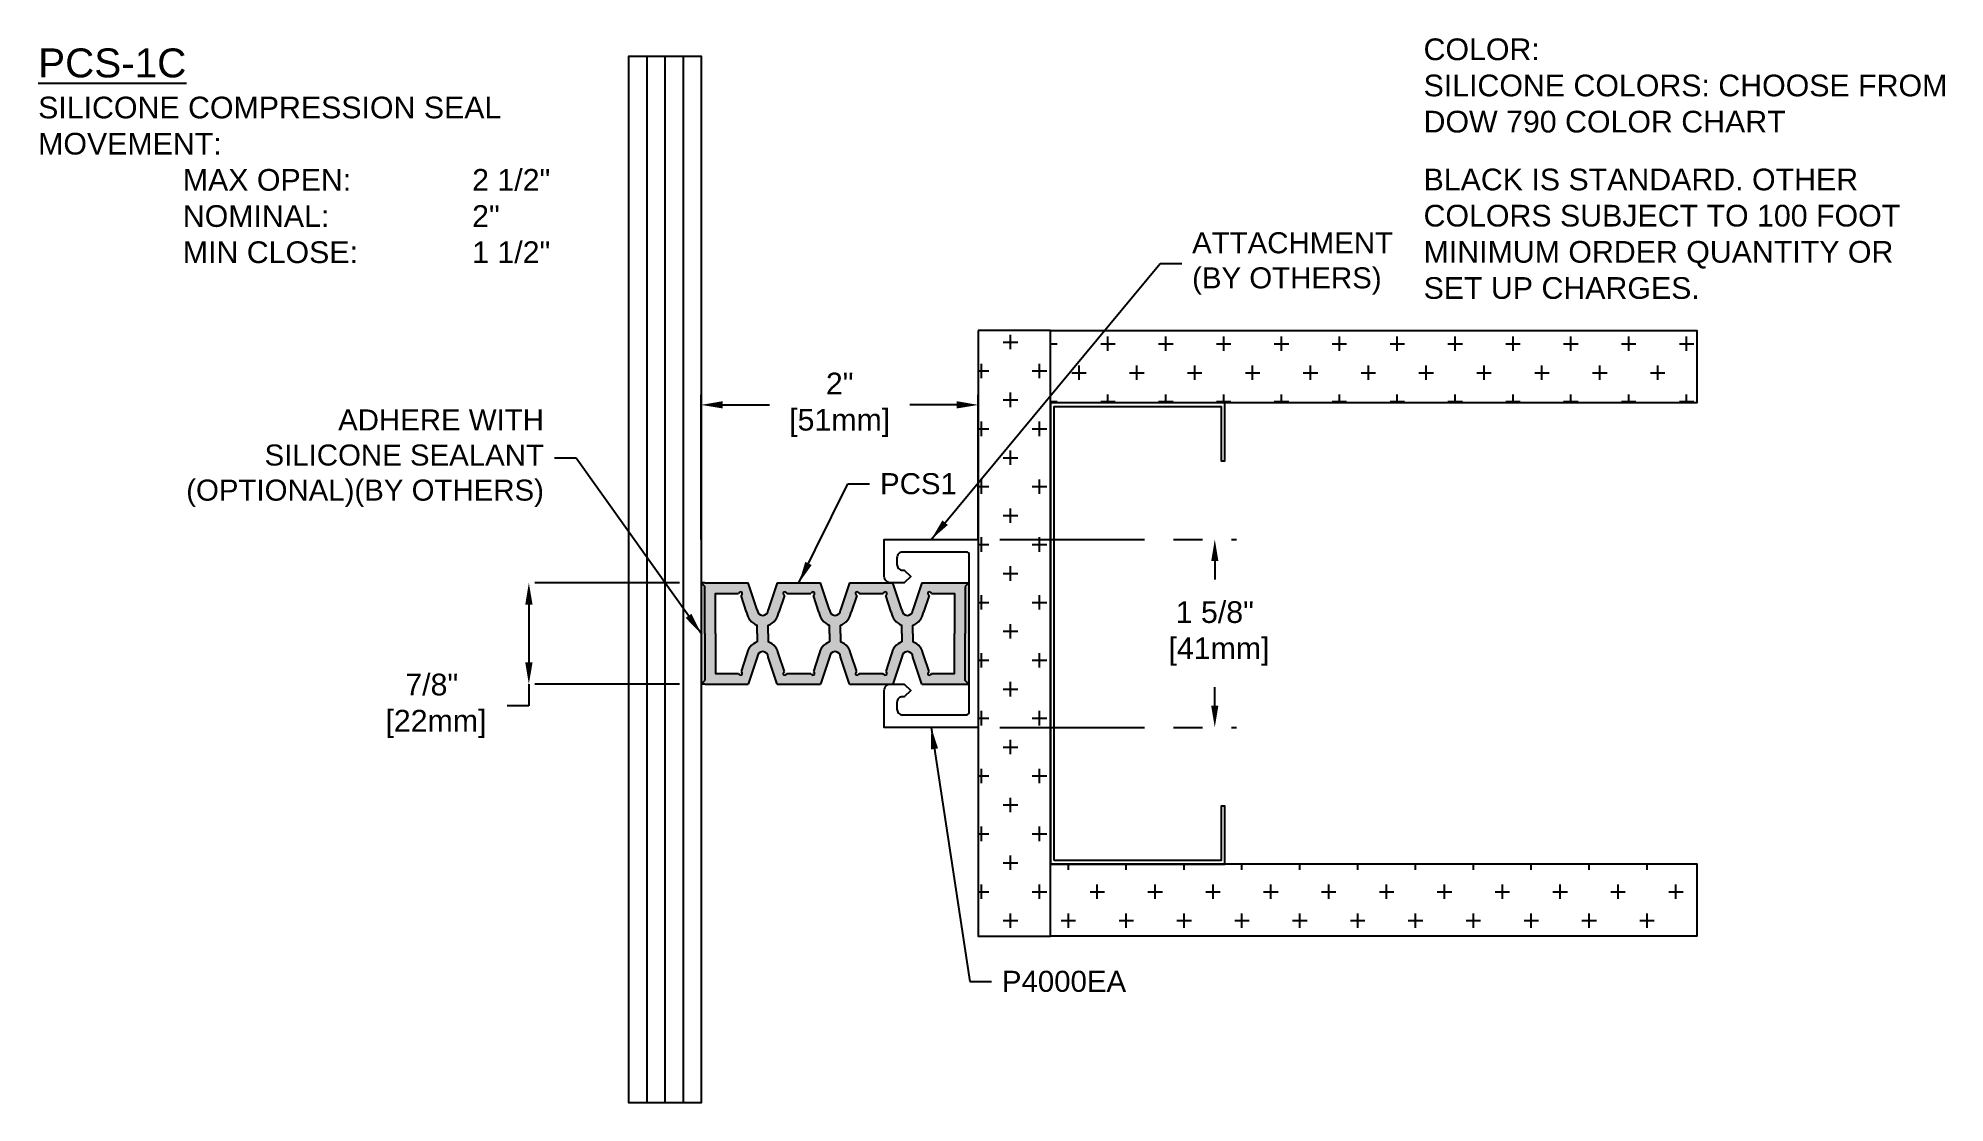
# Model space of a CAD drawing. Header units: inches. Extents: x -7.2 to 9.3, y 36.9 to 46.1.
import ezdxf

# ---------------------------------------------------------------- set-up
doc = ezdxf.new("R2010")
doc.units = ezdxf.units.IN
doc.header["$MEASUREMENT"] = 0
doc.linetypes.add('CENTER', pattern=[2, 1.25, -0.25, 0.25, -0.25])
for name, color, linetype in [('Border', 7, 'Continuous'), ('CONDITIONS', 1, 'Continuous'), ('DIMENSION', 3, 'CENTER'), ('Seal', 2, 'Continuous'), ('TEXT', 2, 'Continuous')]:
    doc.layers.add(name, color=color, linetype=linetype)
doc.styles.add('ARIAL', font='arial.ttf')
doc.dimstyles.new('Arial', dxfattribs={"dimtxt": 0.1875, "dimasz": 0.1875, "dimexe": 0.1875, "dimexo": 0.1875, "dimgap": 0.1875, "dimtad": 0, "dimtih": 1, "dimtoh": 1, "dimdec": 4, "dimzin": 3, "dimdsep": 46, "dimlunit": 4, "dimtxsty": 'ARIAL', "dimcen": 0.1875, "dimadec": 0, "dimazin": 0, "dimtfac": 1, "dimtdec": 4, "dimtofl": 0, "dimtmove": 0, "dimatfit": 3, "dimfxl": 0, "dimfrac": 2, "dimtolj": 1, "dimtzin": 0, "dimarcsym": 0})
pattern_1 = [(37.5, (-2.846002, -16.795774), (-0.0006299336, 0.0192682377), [0, -0.0152, 0, -0.017, 0, -0.01625]), (7.5, (-2.846002, -16.795774), (0.017697767, 0.028221461), [0, -0.0082, 0, -0.0137, 0, -0.00525]), (327.5, (-2.858302, -16.795774), (0.0311414186, 5.65905e-05), [0, -0.005, 0, -0.018, 0, -0.0235]), (317.5, (-2.858302, -16.795774), (0.030061266, 0.008776756), [0, -0.0025, 0, -0.0118, 0, -0.0135])]
pattern_2 = [(0, (-12.81393, 25.01516), (0.25, 0.25), [0.125, -0.375]), (90, (-12.75143, 24.95266), (-0.25, 0.25), [0.125, -0.375])]

# ---------------------------------------------------------------- blocks, each defined once
blk = doc.blocks.new('stud1')
at = {"layer": 'CONDITIONS'}
blk.add_lwpolyline([(1.475, 3.955), (1.475, 0.03), (0.03, 0.03), (0.03, 0.5), (0, 0.5), (0, 0), (1.505, 0), (1.505, 3.985), (0, 3.985), (0, 3.485), (0.03, 3.485), (0.03, 3.955)], close=True, dxfattribs=at)
blk = doc.blocks.new('4mstd1')
at = {"layer": 'CONDITIONS'}
blk.add_blockref('stud1', (0, 0), dxfattribs=at)
blk = doc.blocks.new('*D7')
at = {"layer": 'Defpoints', "color": 0}
for p in [(-1.424, 42.972), (-1.424, 41.622), (0.97, 41.622)]:
    blk.add_point(p, dxfattribs=at)
at = {"layer": 'DIMENSION', "color": 0, "lineweight": -2}
for p, q in [((-1.424, 41.81), (-1.424, 43.16)), ((0.97, 41.81), (0.97, 43.16)), ((-1.237, 42.972), (-0.834, 42.972)), ((0.783, 42.972), (0.38, 42.972))]:
    blk.add_line(p, q, dxfattribs=at)
at = {"layer": 'DIMENSION', "color": 0}
for points in [[(-1.237, 43.004), (-1.237, 42.941), (-1.424, 42.972)], [(0.783, 43.004), (0.783, 42.941), (0.97, 42.972)]]:
    blk.add_solid(points, dxfattribs=at)
at = {"layer": 'DIMENSION', "color": 0, "insert": (-0.227, 42.972), "char_height": 0.1875, "attachment_point": 5, "style": 'ARIAL'}
blk.add_mtext('\\A1;2"\\P[51mm]', dxfattribs=at)
blk = doc.blocks.new('*D8')
at = {"layer": 'Defpoints', "color": 0}
for p in [(-1.424, 41.434), (-2.913, 40.559), (-1.424, 40.559)]:
    blk.add_point(p, dxfattribs=at)
at = {"layer": 'DIMENSION', "color": 0, "lineweight": -2}
for p, q in [((-1.612, 41.434), (-3.1, 41.434)), ((-2.913, 41.246), (-2.913, 40.746)), ((-1.612, 40.559), (-3.1, 40.559)), ((-2.913, 40.559), (-2.913, 40.371)), ((-2.913, 40.371), (-3.1, 40.371))]:
    blk.add_line(p, q, dxfattribs=at)
at = {"layer": 'DIMENSION', "color": 0}
for points in [[(-2.944, 41.246), (-2.881, 41.246), (-2.913, 41.434)], [(-2.944, 40.746), (-2.881, 40.746), (-2.913, 40.559)]]:
    blk.add_solid(points, dxfattribs=at)
at = {"layer": 'DIMENSION', "color": 0, "insert": (-3.752, 40.371), "char_height": 0.1875, "attachment_point": 5, "style": 'ARIAL'}
blk.add_mtext('\\A1;7/8"\\P [22mm]', dxfattribs=at)
blk = doc.blocks.new('*D9')
at = {"layer": 'Defpoints', "color": 0}
for p in [(0.97, 41.81), (0.97, 40.185), (3.014, 40.185)]:
    blk.add_point(p, dxfattribs=at)
at = {"layer": 'DIMENSION', "color": 0, "lineweight": -2}
for p, q in [((1.158, 41.81), (3.202, 41.81)), ((3.014, 41.622), (3.014, 41.463)), ((3.014, 40.372), (3.014, 40.532)), ((1.158, 40.185), (3.202, 40.185))]:
    blk.add_line(p, q, dxfattribs=at)
at = {"layer": 'DIMENSION', "color": 0}
for points in [[(2.983, 41.622), (3.045, 41.622), (3.014, 41.81)], [(2.983, 40.372), (3.045, 40.372), (3.014, 40.185)]]:
    blk.add_solid(points, dxfattribs=at)
at = {"layer": 'DIMENSION', "color": 0, "insert": (3.014, 40.997), "char_height": 0.1875, "attachment_point": 5, "style": 'ARIAL'}
blk.add_mtext('\\A1;1 5/8"\\P [41mm]', dxfattribs=at)
blk = doc.blocks.new('PCS1')
at = {"layer": 'Seal'}
h = blk.add_hatch(color=256, dxfattribs=at)
h.dxf.hatch_style = 1
h.paths.add_polyline_path([(1.11, 0.234, -1), (1.204, 0.234), (1.282, 0), (1.657, 0), (1.735, 0.234, -1), (1.829, 0.234), (1.907, 0), (2.282, 0), (2.314, 0), (2.282, 0.032), (2.282, 0.437), (2.282, 0.843), (2.314, 0.875), (2.282, 0.875), (1.907, 0.875), (1.829, 0.641, -1), (1.735, 0.641), (1.657, 0.875), (1.282, 0.875), (1.204, 0.641, -1), (1.11, 0.641), (1.032, 0.875), (0.657, 0.875), (0.579, 0.641, -1), (0.485, 0.641), (0.407, 0.875), (0.032, 0.875), (0, 0.875), (0.032, 0.843), (0.032, 0.437), (0.032, 0.032), (0, 0), (0.032, 0), (0.407, 0), (0.485, 0.234, -1), (0.579, 0.234), (0.657, 0), (1.032, 0)])
h.paths.add_polyline_path([(0.671, 0.253, 0.281167), (0.579, 0.366), (0.579, 0.437), (0.579, 0.509, 0.281167), (0.671, 0.622), (0.719, 0.767, -1.953437), (0.74, 0.782), (0.949, 0.782, -1.953437), (0.97, 0.767), (1.018, 0.622, 0.281167), (1.11, 0.509), (1.11, 0.437), (1.11, 0.366, 0.281167), (1.018, 0.253), (0.97, 0.108, -1.953437), (0.949, 0.093), (0.74, 0.093, -1.953437), (0.719, 0.108)], flags=16)
h.paths.add_polyline_path([(0.485, 0.366, 0.281167), (0.393, 0.253), (0.345, 0.108, -1.953437), (0.324, 0.093), (0.125, 0.093), (0.125, 0.437), (0.125, 0.782), (0.324, 0.782, -1.953437), (0.345, 0.767), (0.393, 0.622, 0.281167), (0.485, 0.509), (0.485, 0.437)], flags=16)
h.paths.add_polyline_path([(1.204, 0.366), (1.204, 0.437), (1.204, 0.509, 0.281167), (1.296, 0.622), (1.344, 0.767, -1.953437), (1.365, 0.782), (1.574, 0.782, -1.953437), (1.595, 0.767), (1.643, 0.622, 0.281167), (1.735, 0.509), (1.735, 0.437), (1.735, 0.366, 0.281167), (1.643, 0.253), (1.595, 0.108, -1.953437), (1.574, 0.093), (1.365, 0.093, -1.953437), (1.344, 0.108), (1.296, 0.253, 0.281167)], flags=16)
h.paths.add_polyline_path([(1.829, 0.366), (1.829, 0.437), (1.829, 0.509, 0.281167), (1.921, 0.622), (1.969, 0.767, -1.953437), (1.99, 0.782), (2.189, 0.782), (2.189, 0.437), (2.189, 0.093), (1.99, 0.093, -1.953437), (1.969, 0.108), (1.921, 0.253, 0.281167)], flags=16)
for p, q in [((0.032, 0.875), (0, 0.875)), ((0, 0.875), (0.032, 0.843)), ((0.485, 0.641), (0.407, 0.875)), ((0.657, 0.875), (0.579, 0.641)), ((1.11, 0.641), (1.032, 0.875)), ((1.282, 0.875), (1.204, 0.641)), ((1.735, 0.641), (1.657, 0.875)), ((1.907, 0.875), (1.829, 0.641)), ((2.282, 0.875), (2.314, 0.875)), ((2.314, 0.875), (2.282, 0.843)), ((0.393, 0.622), (0.345, 0.767)), ((0.719, 0.767), (0.671, 0.622)), ((1.018, 0.622), (0.97, 0.767)), ((1.344, 0.767), (1.296, 0.622)), ((1.643, 0.622), (1.595, 0.767)), ((1.969, 0.767), (1.921, 0.622)), ((0.485, 0.437), (0.485, 0.509)), ((0.579, 0.437), (0.579, 0.509)), ((1.11, 0.437), (1.11, 0.509)), ((1.204, 0.437), (1.204, 0.509)), ((1.735, 0.437), (1.735, 0.509)), ((1.829, 0.437), (1.829, 0.509)), ((0.485, 0.437), (0.485, 0.366)), ((0.579, 0.437), (0.579, 0.366)), ((1.11, 0.437), (1.11, 0.366)), ((1.204, 0.437), (1.204, 0.366)), ((1.735, 0.437), (1.735, 0.366)), ((1.829, 0.437), (1.829, 0.366)), ((0.393, 0.253), (0.345, 0.108)), ((0.485, 0.234), (0.407, 0)), ((0.657, 0), (0.579, 0.234)), ((0.719, 0.108), (0.671, 0.253)), ((1.018, 0.253), (0.97, 0.108)), ((1.11, 0.234), (1.032, 0)), ((1.282, 0), (1.204, 0.234)), ((1.344, 0.108), (1.296, 0.253)), ((1.643, 0.253), (1.595, 0.108)), ((1.735, 0.234), (1.657, 0)), ((1.907, 0), (1.829, 0.234)), ((1.969, 0.108), (1.921, 0.253)), ((0, 0), (0.032, 0.032)), ((0.032, 0), (0, 0)), ((2.314, 0), (2.282, 0.032)), ((2.282, 0), (2.314, 0))]:
    blk.add_line(p, q, dxfattribs=at)
for points in [[(0.032, 0.875), (0.407, 0.875)], [(0.032, 0.437), (0.032, 0.843)], [(0.657, 0.875), (1.032, 0.875)], [(1.282, 0.875), (1.657, 0.875)], [(1.907, 0.875), (2.282, 0.875)], [(2.282, 0.843), (2.282, 0.437)], [(0.125, 0.437), (0.125, 0.782), (0.324, 0.782)], [(0.74, 0.782), (0.949, 0.782)], [(1.365, 0.782), (1.574, 0.782)], [(1.99, 0.782), (2.189, 0.782), (2.189, 0.437)], [(0.032, 0.437), (0.032, 0.032)], [(0.125, 0.437), (0.125, 0.093), (0.324, 0.093)], [(1.99, 0.093), (2.189, 0.093), (2.189, 0.437)], [(2.282, 0.032), (2.282, 0.437)], [(0.032, 0), (0.407, 0)], [(0.657, 0), (1.032, 0)], [(0.74, 0.093), (0.949, 0.093)], [(1.282, 0), (1.657, 0)], [(1.365, 0.093), (1.574, 0.093)], [(1.907, 0), (2.282, 0)]]:
    blk.add_lwpolyline(points, dxfattribs=at)
for centre, radius, start, end in [((0.34, 0.782), 0.0156, 288.4349, 180), ((0.724, 0.782), 0.0156, 0, 251.5651), ((0.965, 0.782), 0.0156, 288.4349, 180), ((1.349, 0.782), 0.0156, 0, 251.5651), ((1.59, 0.782), 0.0156, 288.4349, 180), ((1.974, 0.782), 0.0156, 0, 251.5651), ((0.532, 0.641), 0.14, 187.7843, 250.6011), ((0.532, 0.641), 0.047, 180, 0), ((0.532, 0.641), 0.14, 289.3989, 352.2157), ((1.157, 0.641), 0.14, 187.7843, 250.6011), ((1.157, 0.641), 0.047, 180, 0), ((1.157, 0.641), 0.14, 289.3989, 352.2157), ((1.782, 0.641), 0.14, 187.7843, 250.6011), ((1.782, 0.641), 0.047, 180, 0), ((1.782, 0.641), 0.14, 289.3989, 352.2157), ((0.532, 0.234), 0.14, 109.3989, 172.2157), ((0.532, 0.234), 0.14, 7.7843, 70.6011), ((1.157, 0.234), 0.14, 109.3989, 172.2157), ((1.157, 0.234), 0.14, 7.7843, 70.6011), ((1.782, 0.234), 0.14, 109.3989, 172.2157), ((1.782, 0.234), 0.14, 7.7843, 70.6011), ((0.532, 0.234), 0.047, 0, 180), ((1.157, 0.234), 0.047, 0, 180), ((1.782, 0.234), 0.047, 0, 180), ((0.34, 0.093), 0.0156, 180, 71.5651), ((0.724, 0.093), 0.0156, 108.4349, 0), ((0.965, 0.093), 0.0156, 180, 71.5651), ((1.349, 0.093), 0.0156, 108.4349, 0), ((1.59, 0.093), 0.0156, 180, 71.5651), ((1.974, 0.093), 0.0156, 108.4349, 0)]:
    blk.add_arc(centre, radius, start, end, dxfattribs=at)
blk = doc.blocks.new('P4000')
blk.add_lwpolyline([(1.516, 0.653, 0.414214), (1.466, 0.703), (1.409, 0.703, 0.414214), (1.359, 0.653), (1.359, 0.639), (1.304, 0.584), (1.25, 0.639), (1.25, 0.758, -0.414214), (1.304, 0.812), (1.625, 0.812), (1.625, 0), (0, 0), (0, 0.812), (0.32, 0.812, -0.414214), (0.375, 0.758), (0.375, 0.639), (0.32, 0.584), (0.266, 0.639), (0.266, 0.653), (0.266, 0.653, 0.414214), (0.216, 0.703), (0.159, 0.703, 0.414214), (0.109, 0.653), (0.109, 0.103, 0.414214), (0.134, 0.078), (1.491, 0.078, 0.414214), (1.516, 0.103)], format="xyb", close=True)

msp = doc.modelspace()

# ---------------------------------------------------------------- hatches: boundary and pattern name
at = {"layer": 'CONDITIONS'}
h = msp.add_hatch(dxfattribs=at)
h.set_pattern_fill('CROSS', color=256, style=0)
h.set_pattern_definition(pattern_2)
h.paths.add_polyline_path([(1.59525, 43.61443), (0.97025, 43.61443), (0.97025, 38.37973), (1.59525, 38.37973)])
h = msp.add_hatch(dxfattribs=at)
h.set_pattern_fill('CROSS', color=256, style=0)
h.set_pattern_definition([(0, (-20.47194, 0), (0.25, 0.25), [0.125, -0.375]), (90, (-20.40944, -0.0625), (-0.25, 0.25), [0.125, -0.375])])
h.paths.add_polyline_path([(7.18027, 43.61443), (1.59525, 43.61443), (1.59525, 42.98943), (7.18027, 42.98943)])
h = msp.add_hatch(dxfattribs=at)
h.set_pattern_fill('CROSS', color=256, style=0)
h.set_pattern_definition(pattern_2)
h.paths.add_polyline_path([(7.18027, 39.00473), (1.59525, 39.00473), (1.59525, 38.37973), (7.18027, 38.37973)])
at = {"layer": 'Seal'}
h = msp.add_hatch(dxfattribs=at)
h.set_pattern_fill('AR-SAND', color=256, scale=0.01)
h.set_pattern_definition(pattern_1)
h.paths.add_polyline_path([(-1.39243, 41.40179), (-1.42443, 41.43379), (-1.42443, 40.55879), (-1.39243, 40.59079), (-1.39243, 40.99629)])
h = msp.add_hatch(dxfattribs=at)
h.set_pattern_fill('AR-SAND', color=256, scale=0.01)
h.set_pattern_definition(pattern_1)
h.paths.add_polyline_path([(0.85757, 41.40179), (0.88957, 41.43379), (0.88957, 40.55879), (0.85757, 40.59079), (0.85757, 40.99629)])

# ---------------------------------------------------------------- linework, layer by layer
at = {"layer": 'CONDITIONS'}
for p, q in [((-1.89318, 45.98598), (-1.89318, 36.94052)), ((-1.73693, 45.98598), (-1.73693, 36.94052)), ((-1.58068, 45.98598), (-1.58068, 36.94052))]:
    msp.add_line(p, q, dxfattribs=at)
for points in [[(-1.42443, 44.4541), (-1.42443, 36.94052), (-2.04943, 36.94052), (-2.04943, 45.98598), (-1.42443, 45.98598), (-1.42443, 44.4541)], [(0.97025, 43.61443), (0.97025, 38.37973), (1.59525, 38.37973), (1.59525, 43.61443), (0.97025, 43.61443)], [(1.59525, 43.61443), (7.18027, 43.61443), (7.18027, 42.98943), (1.59525, 42.98943), (1.59525, 43.61443)], [(1.59525, 39.00473), (7.18027, 39.00473), (7.18027, 38.37973), (1.59525, 38.37973), (1.59525, 39.00473)]]:
    msp.add_lwpolyline(points, dxfattribs=at)

# ---------------------------------------------------------------- block references
at = {"layer": 'Border', "rotation": 90}
msp.add_blockref('P4000', (0.97025, 40.18458), dxfattribs=at)
at = {"layer": 'CONDITIONS', "rotation": 180}
msp.add_blockref('4mstd1', (3.09991, 42.98943), dxfattribs=at)
at = {"layer": 'Seal'}
msp.add_blockref('PCS1', (-1.42443, 40.55879), dxfattribs=at)

# ---------------------------------------------------------------- texts
at = {"layer": 'TEXT', "style": 'ARIAL'}
for s, insert, char_height, width, attachment_point in [('COLOR:{\\L                             \\~\\P}SILICONE COLORS: CHOOSE FROM DOW 790 COLOR CHART', (4.81801, 46.13856), 0.1875, 5.1336949, 1), ('BLACK IS STANDARD. OTHER COLORS SUBJECT TO 100 FOOT  MINIMUM ORDER QUANTITY OR SET UP CHARGES.', (4.81801, 45.01352), 0.1875, 4.2549099, 1), ('ATTACHMENT\\P(BY OTHERS) ', (2.81811, 44.19398), 0.181875, 5.2400635, 4)]:
    msp.add_mtext(s, dxfattribs=dict(at, insert=insert, char_height=char_height, width=width, attachment_point=attachment_point))
at = {"layer": 'TEXT', "insert": (-7.1531, 46.05223), "char_height": 0.3125, "attachment_point": 1, "style": 'ARIAL'}
msp.add_mtext_dynamic_manual_height_columns('{\\H0.8x;\\LPCS-1C\\P\\H0.75x;\\lSILICONE COMPRESSION SEAL\\PMOVEMENT:\\P^IMAX OPEN: ^I2 1/2"\\P^INOMINAL: ^I2"\\P^IMIN CLOSE: ^I1 1/2"}', width=4.8888377, gutter_width=5, heights=[0], dxfattribs=at)
at = {"layer": 'TEXT', "char_height": 0.181875, "style": 'ARIAL'}
for s, insert, attachment_point in [('ADHERE WITH \\PSILICONE SEALANT\\P(OPTIONAL)(BY OTHERS) ', (-2.78266, 42.51137), 6), ('PCS1 ', (0.12186, 42.28999), 4), ('P4000EA', (1.17445, 37.98961), 4)]:
    msp.add_mtext(s, dxfattribs=dict(at, insert=insert, attachment_point=attachment_point))

# ---------------------------------------------------------------- dimensions: what is measured, and where the dimension line sits
at = {"layer": 'DIMENSION'}
dim = msp.add_linear_dim(base=(-1.42443, 42.9724), p1=(0.97025, 41.62208), p2=(-1.42443, 41.62208), text='2"\\P[51mm]', dimstyle='Arial', override={"dimpost": '\\X'}, dxfattribs=at)
dim.commit()
dim.dimension.update_dxf_attribs({"geometry": '*D7', "text_midpoint": (-0.22709, 42.9724)})
for base, p1, p2, picture, middle in [((3.01419, 40.18458), (0.97025, 41.80958), (0.97025, 40.18458), '*D9', (3.01419, 40.99708)), ((-2.91259, 40.55879), (-1.42443, 41.43379), (-1.42443, 40.55879), '*D8', (-3.75212, 40.37129))]:
    dim = msp.add_linear_dim(base=base, p1=p1, p2=p2, angle=90, dimstyle='Arial', override={"dimpost": '\\X'}, dxfattribs=at)
    dim.commit()
    dim.dimension.update_dxf_attribs({"geometry": picture, "text_midpoint": middle, "dimtype": 160})

# ---------------------------------------------------------------- leaders
at = {"layer": 'TEXT', "annotation_type": 0, "has_hookline": 1}
for points, hookline_direction, text_width in [([(0.564, 41.80958), (2.54061, 44.19398), (2.72811, 44.19398)], 0, 1.73104), ([(-1.42443, 40.99629), (-2.50516, 42.51137), (-2.69266, 42.51137)], 1, 3.06694), ([(-0.57993, 41.43379), (-0.15564, 42.28999), (0.03186, 42.28999)], 0, 0.59748), ([(0.564, 40.18458), (0.89695, 37.98961), (1.08445, 37.98961)], 0, 1.0544)]:
    msp.add_leader(points, dimstyle='Arial', override={"dimgap": 0.09, "dimtad": 0}, dxfattribs=dict(at, hookline_direction=hookline_direction, text_width=text_width))

doc.saveas('drawing.dxf')
